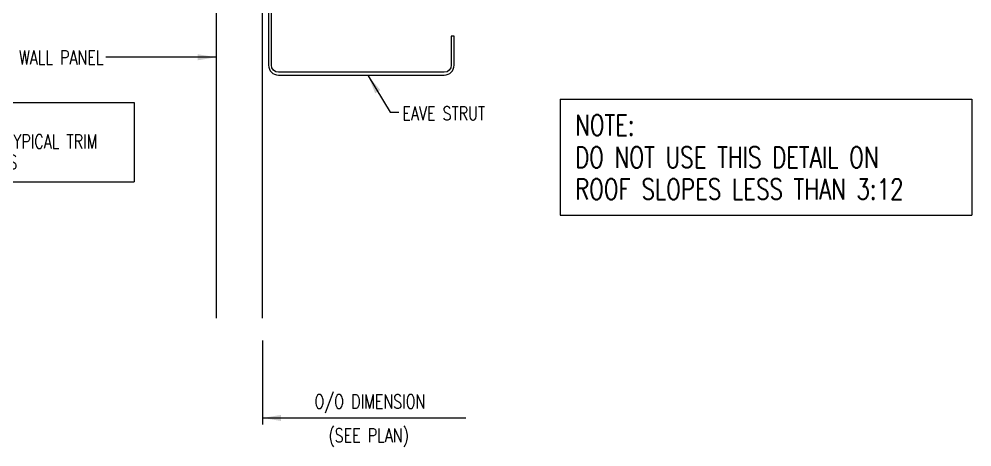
# Model space of a CAD drawing. Header units: inches. Extents: x -1 to 43.5, y 6.7 to 42.1.
# Drawn here: x 17.52 to 43.22, y 6.74 to 18.27 of the extents above; entities that cross this region are included whole.
import ezdxf
from ezdxf.enums import TextEntityAlignment as Align

# ---------------------------------------------------------------- set-up
doc = ezdxf.new("R2010")
doc.units = ezdxf.units.IN
doc.header["$MEASUREMENT"] = 0
for name, color, linetype in [('DIM', 2, 'Continuous'), ('PANEL', 11, 'Continuous'), ('STLA', 10, 'Continuous'), ('TEXT', 2, 'Continuous')]:
    doc.layers.add(name, color=color, linetype=linetype)
doc.styles.add('TEXT', font='SIMPLEX', dxfattribs={"width": 0.75, "height": 6})
doc.styles.add('TEXT1', font='ROMANS.shx', dxfattribs={"width": 0.75, "height": 0.375})
doc.dimstyles.new('DETAIL$7', dxfattribs={"dimscale": 4, "dimtxt": 6, "dimasz": 0.125, "dimexe": 0.0625, "dimexo": 0.125, "dimgap": 0.0625, "dimtad": 1, "dimdec": 5, "dimzin": 3, "dimdsep": 46, "dimlunit": 4, "dimtxsty": 'TEXT', "dimblk": 'ARCHTICK', "dimcen": 0.0625, "dimclrd": 7, "dimclre": 7, "dimclrt": 2, "dimadec": 0, "dimazin": 0, "dimtfac": 0.666667, "dimtdec": 5, "dimtmove": 0, "dimatfit": 3, "dimfxl": 0, "dimfrac": 2, "dimtolj": 1, "dimtzin": 3, "dimarcsym": 0})

# ---------------------------------------------------------------- blocks, each defined once
blk = doc.blocks.new('_ArchTick')
at = {"color": 0, "linetype": 'ByBlock', "const_width": 0.15}
blk.add_lwpolyline([(-0.5, -0.5), (0.5, 0.5)], dxfattribs=at)
blk = doc.blocks.new('A$C30686E82')
for p, q in [((-2.715, 0.761), (3.437, 0.761)), ((-2.715, 0.761), (-2.715, -1.379)), ((3.437, 0.761), (3.437, -1.379)), ((-2.715, -1.379), (3.437, -1.379))]:
    blk.add_line(p, q)
at = {"layer": 'TEXT', "style": 'TEXT1', "width": 0.75}
for s, p in [('NOTE:', (-2.368, 0.081)), ('REFERENCE TYPICAL TRIM', (-2.368, -0.477)), ('LAP SECTIONS', (-2.368, -1.035))]:
    blk.add_text(s, height=0.375, dxfattribs=at).set_placement(p)
blk = doc.blocks.new('A$C5EDC0AE2')
for p, q in [((-5.823, 2.54), (-5.823, -0.591)), ((-5.823, 2.54), (5.28, 2.54)), ((5.28, 2.54), (5.28, -0.591)), ((-5.823, -0.591), (5.28, -0.591))]:
    blk.add_line(p, q)
at = {"layer": 'TEXT', "style": 'TEXT1', "width": 0.75}
for s, p in [('NOTE:', (-5.425, 1.56, 0)), ('DO NOT USE THIS DETAIL ON ', (-5.425, 0.691, 0)), ('ROOF SLOPES LESS THAN 3:12', (-5.425, -0.166, 0))]:
    blk.add_text(s, height=0.5625, dxfattribs=at).set_placement(p)

msp = doc.modelspace()

# ---------------------------------------------------------------- linework, layer by layer
at = {"layer": 'DIM', "color": 7}
msp.add_line((24.08488, 9.60229), (24.08488, 7.34354), dxfattribs=at)
at = {"layer": 'PANEL'}
msp.add_lwpolyline([(24.08488, 10.20593), (24.08488, 24.08413), (22.83488, 24.08413), (22.83488, 10.20593)], dxfattribs=at)
at = {"layer": 'STLA'}
msp.add_lwpolyline([(29.35604, 24.59907), (29.21924, 25.3749, 0.41421356), (28.91549, 25.58759), (24.46634, 24.80308, 0.36397023), (24.24967, 24.54487), (24.24967, 17.02708, 0.41421356), (24.51187, 16.76488), (28.98747, 16.76488, 0.41421356), (29.24967, 17.02708), (29.24967, 17.81488), (29.17497, 17.81488), (29.17497, 17.02708, -0.41421356), (28.98747, 16.83958), (24.51187, 16.83958, -0.41421356), (24.32437, 17.02708), (24.32437, 24.54487, -0.36397023), (24.47931, 24.72952), (28.92847, 25.51402, -0.41421356), (29.14568, 25.36193), (29.28248, 24.5861)], format="xyb", close=True, dxfattribs=at)

# ---------------------------------------------------------------- block references
msp.add_blockref('A$C30686E82', (17.18762, 15.25948))
at = {"layer": 'TEXT'}
msp.add_blockref('A$C5EDC0AE2', (37.93683, 13.57251), dxfattribs=at)

# ---------------------------------------------------------------- texts
at = {"layer": 'TEXT', "style": 'TEXT1', "width": 0.75}
msp.add_text('WALL PANEL', height=0.375, dxfattribs=at).set_placement((19.79392, 17.04734), align=Align.RIGHT)
for s, p in [('EAVE STRUT', (27.85661, 15.54385)), ('O/O DIMENSION', (25.48662, 7.77393)), ('(SEE PLAN)', (25.86213, 6.862))]:
    msp.add_text(s, height=0.375, dxfattribs=at).set_placement(p)

# ---------------------------------------------------------------- leaders
for points in [[(22.83488, 17.24337), (20.83816, 17.24337), (19.85438, 17.24337)], [(26.93252, 16.74271), (27.52645, 15.76439), (27.75886, 15.76439)]]:
    msp.add_leader(points, dimstyle='DETAIL$7')
at = {"layer": 'DIM'}
msp.add_leader([(24.08488, 7.51839), (29.56361, 7.51839)], dimstyle='DETAIL$7', dxfattribs=at)

doc.saveas('drawing.dxf')
